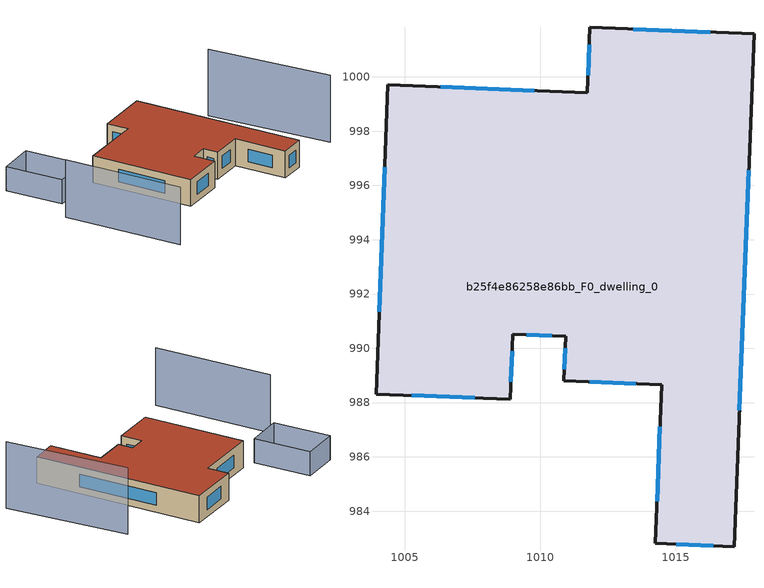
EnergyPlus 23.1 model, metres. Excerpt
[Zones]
b25f4e86258e86bb_F0_dwelling_0
 floor ground (EU_floor_Construction): 1017.88,1001.59 1017.14,982.7 1014.24,982.81 1014.47,988.66 1010.87,988.8 1010.94,990.45 1008.99,990.52 1008.9,988.12 1003.95,988.31 1004.39,999.71 1011.74,999.42 1011.83,1001.82 z0
 wall outside (EU_wall_Construction): 1017.14,982.7 1017.88,1001.59 1011.83,1001.82 1011.74,999.42 1004.39,999.71 1003.95,988.31 1008.9,988.12 1008.99,990.52 1010.94,990.45 1010.87,988.8 1014.47,988.66 1014.24,982.81 1017.14,982.7 z0:3
 window (EU_Window_Construction): 1017.34,987.72 1017.68,996.57 / 1015.02,982.78 1016.37,982.73 / 1014.41,987.1 1014.31,984.36 / 1011.83,988.76 1013.52,988.69 / 1010.92,990.01 1010.89,989.23 / 1009.51,990.5 1010.42,990.46 / 1008.92,988.76 1008.96,989.88 / 1005.26,988.26 1007.58,988.17 / 1004.27,996.68 1004.07,991.34 / 1009.78,999.5 1006.34,999.63 / 1011.8,1001.18 1011.76,1000.06 / 1016.27,1001.65 1013.44,1001.76 z0.8:2.2
 roof outside (EU_roof_Construction): 1017.14,982.7 1017.88,1001.59 1011.83,1001.82 1011.74,999.42 1004.39,999.71 1003.95,988.31 1008.9,988.12 1008.99,990.52 1010.94,990.45 1010.87,988.8 1014.47,988.66 1014.24,982.81 z3
shading: 1023.75,982.57 1023.61,996.36 z0:7.5; 995.88,998.47 995.45,985.22 z0:6.5; 998.63,1000.26 998.77,1006.72 / 998.77,1006.72 1002.97,1006.63 / 1002.97,1006.63 1002.84,1000.18 / 1002.84,1000.18 998.63,1000.26 z0:2.7
[Building]
EU S2 Campaign: North Axis=0; Terrain=City; Solar Distribution=FullExterior
[Site:Location]
Cape.Town.Intl.AP: Latitude=-33.965; Longitude=18.602; Time Zone=2; Elevation=46
[SizingPeriod:WeatherFileDays]
AnnualSizingPeriod: Begin Month=1; Begin Day of Month=1; End Month=12; End Day of Month=31; Day of Week for Start Day=Monday; Use Weather File Daylight Saving Period=No; Use Weather File Rain and Snow Indicators=No
[MATERIAL]
EU_InternalMass_Material: Roughness=MediumRough; Thickness=0.1; Conductivity=1; Density=1800; Specific Heat=900; Thermal Absorptance=0.9; Solar Absorptance=0.7; Visible Absorptance=0.7
[MATERIAL:NOMASS] Roughness=MediumRough; Thermal Absorptance=0.9; Solar Absorptance=0.7; Visible Absorptance=0.7
Name | Thermal Resistance
EU_wall_NoMass | 0.49467
EU_roof_NoMass | 0.448442
EU_floor_NoMass | 1.33616
[WINDOWMATERIAL:SIMPLEGLAZINGSYSTEM]
EU_Window_SimpleGlazing: UFactor=4.49049; Solar Heat Gain Coefficient=0.75; Visible Transmittance=0.75
[CONSTRUCTION]
EU_wall_Construction: EU_wall_NoMass
EU_roof_Construction: EU_roof_NoMass
EU_floor_Construction: EU_floor_NoMass
EU_Window_Construction: EU_Window_SimpleGlazing
EU_InternalMass_Construction: EU_InternalMass_Material
[ZONE]
b25f4e86258e86bb_F0_dwelling_0: Type=1; Multiplier=1; Ceiling Height=autocalculate; Volume=524.31; Floor Area=autocalculate; Part of Total Floor Area=Yes
[INTERNALMASS]
b25f4e86258e86bb_F0_dwelling_0_EU_InternalMass: Construction=EU_InternalMass_Construction; Zone or ZoneList=b25f4e86258e86bb_F0_dwelling_0; Surface Area=174.77
[OTHEREQUIPMENT]
EU_Step8_InternalGain_b25f4e86258e86bb_F0_dwelling_0_f000: Fuel Type=Electricity; Zone or ZoneList or Space or SpaceList=b25f4e86258e86bb_F0_dwelling_0; Schedule=EU_Step8_GainSchedule_b25f4e86258e86bb_F0_dwelling_0_f000; Design Level Calculation Method=Watts/Area; Power per Zone Floor Area=1; Fraction Latent=0; Fraction Radiant=0; Fraction Lost=0; Carbon Dioxide Generation Rate=0; EndUse Subcategory=EU_Step8_InternalGains
[ZONEVENTILATION:DESIGNFLOWRATE]
EU_ConstantAir_b25f4e86258e86bb_F0_dwelling_0: Zone or ZoneList or Space or SpaceList=b25f4e86258e86bb_F0_dwelling_0; Schedule=EU_AlwaysOn; Design Flow Rate Calculation Method=AirChanges/Hour; Air Changes per Hour=0.665257; Ventilation Type=Natural; Fan Pressure Rise=0; Fan Total Efficiency=1; Constant Term Coefficient=1; Temperature Term Coefficient=0; Velocity Term Coefficient=0; Velocity Squared Term Coefficient=0; Minimum Indoor Temperature=-100; Maximum Indoor Temperature=100; Delta Temperature=-100; Minimum Outdoor Temperature=-100; Maximum Outdoor Temperature=100; Maximum Wind Speed=40
[HVACTEMPLATE:THERMOSTAT]
EU_HeatOnly_b25f4e86258e86bb_F0_dwelling_0: Constant Heating Setpoint=20; Constant Cooling Setpoint=50
[HVACTEMPLATE:ZONE:IDEALLOADSAIRSYSTEM]
b25f4e86258e86bb_F0_dwelling_0: Template Thermostat=EU_HeatOnly_b25f4e86258e86bb_F0_dwelling_0; System Availability Schedule=EU_AlwaysOn; Maximum Heating Supply Air Temperature=50; Minimum Cooling Supply Air Temperature=13; Maximum Heating Supply Air Humidity Ratio=0.0156; Minimum Cooling Supply Air Humidity Ratio=0.0077; Heating Limit=NoLimit; Cooling Limit=NoLimit; Heating Availability Schedule=EU_AlwaysOn; Cooling Availability Schedule=EU_CoolingOff; Dehumidification Control Type=ConstantSensibleHeatRatio; Cooling Sensible Heat Ratio=0.7; Dehumidification Setpoint=60; Humidification Control Type=None; Humidification Setpoint=30; Outdoor Air Method=None; Outdoor Air Flow Rate per Person=0.00944; Outdoor Air Flow Rate per Zone Floor Area=0; Outdoor Air Flow Rate per Zone=0; Demand Controlled Ventilation Type=None; Outdoor Air Economizer Type=NoEconomizer; Heat Recovery Type=None; Sensible Heat Recovery Effectiveness=0.7; Latent Heat Recovery Effectiveness=0.65
[SIZING:ZONE]
b25f4e86258e86bb_F0_dwelling_0: Zone Cooling Design Supply Air Temperature Input Method=SupplyAirTemperature; Zone Cooling Design Supply Air Temperature=13; Zone Heating Design Supply Air Temperature Input Method=SupplyAirTemperature; Zone Heating Design Supply Air Temperature=50; Zone Cooling Design Supply Air Humidity Ratio=0.008; Zone Heating Design Supply Air Humidity Ratio=0.008; Cooling Design Air Flow Method=DesignDay; Cooling Design Air Flow Rate=0; Cooling Minimum Air Flow per Zone Floor Area=0.000762; Cooling Minimum Air Flow=0; Cooling Minimum Air Flow Fraction=0.2; Heating Design Air Flow Method=DesignDay; Heating Design Air Flow Rate=0; Heating Maximum Air Flow per Zone Floor Area=0.002032; Heating Maximum Air Flow=0.141576; Heating Maximum Air Flow Fraction=0.3; Account for Dedicated Outdoor Air System=No; Dedicated Outdoor Air System Control Strategy=NeutralSupplyAir; Dedicated Outdoor Air Low Setpoint Temperature for Design=autosize; Dedicated Outdoor Air High Setpoint Temperature for Design=autosize; Zone Load Sizing Method=Sensible Load Only No Latent Load; Zone Latent Cooling Design Supply Air Humidity Ratio Input Method=HumidityRatioDifference; Zone Cooling Design Supply Air Humidity Ratio Difference=0.005; Zone Latent Heating Design Supply Air Humidity Ratio Input Method=HumidityRatioDifference; Zone Humidification Design Supply Air Humidity Ratio Difference=0.005
[SCHEDULE:CONSTANT]
Name | Hourly Value
EU_AlwaysOn | 1
EU_CoolingOff | 0
[SCHEDULE:FILE]
EU_Step8_GainSchedule_b25f4e86258e86bb_F0_dwelling_0_f000: File=../../schedules/b25f4e86258e86bb/b25f4e86258e86bb_F0_dwelling_0_f000_gain.csv; Column Number=1; Rows to Skip at Top=0; Number of Hours of Data=8760; Column Separator=Comma; Interpolate to Timestep=No; Minutes per Item=60; Adjust Schedule for Daylight Savings=Yes
